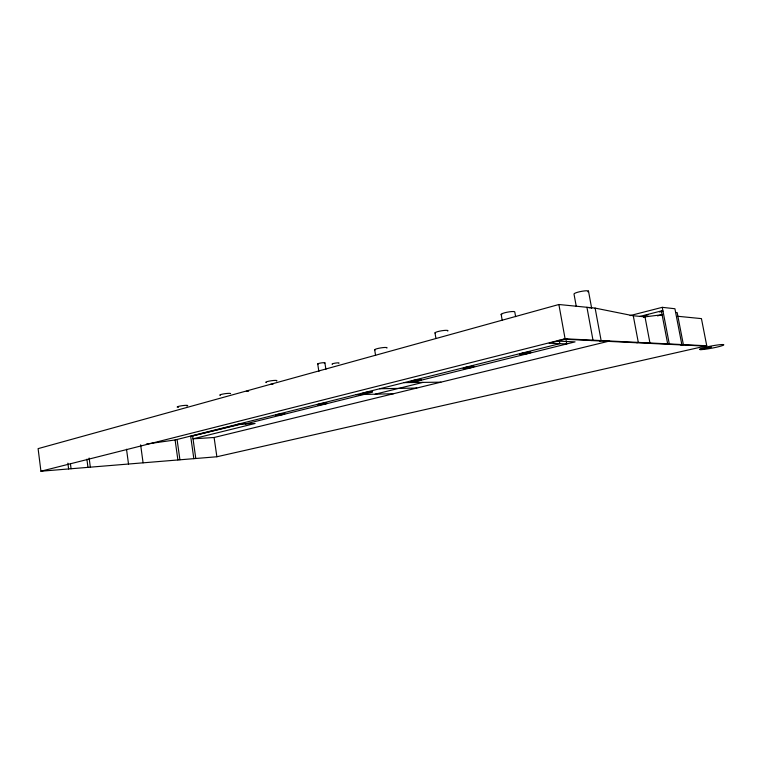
<?xml version="1.0" encoding="UTF-8"?>
<svg xmlns="http://www.w3.org/2000/svg" width="762" height="762" viewBox="0 0 762 762"><rect width="100%" height="100%" fill="white"/><g stroke="black" fill="none" stroke-linecap="round" stroke-linejoin="round"><path stroke-width="1.14" d="M657.501 315.878L662.092 314.725L644.995 316.859L633.279 315.773L595.122 308.096L558.879 304.505L38.1 448.637L40.929 471.23L216.875 456.762L706.755 345.786L701.44 318.621L677.885 316.287M630.117 315.592L662.264 307.334L674.922 308.743L681.838 344.557L680.39 344.881M639.556 316.497L661.368 310.934L662.988 311.106L659.54 311.982M644.604 315.782L648.052 314.906M643.509 317.24L644.995 316.859L649.948 342.976L648.462 343.329M40.929 471.23L565.09 338.795L706.755 345.786M566.766 338.785L549.202 343.214L566.757 343.948L566.137 340.509M146.38 444.036L175.108 439.96L559.841 343.662L559.213 340.185M193.834 458.657L190.69 436.388L239.478 424.186M190.69 436.388L244.335 423.358M245.269 423.986L363.817 394.468M411.804 382.524L575.062 341.881L557.622 341.09M591.417 340.557L592.988 340.166L586.94 307.286M375.199 394.183L422.958 382.391M599.561 340.957L601.123 340.566L595.122 308.096M237.277 424.396L255.08 423.482L193.015 438.826L214.103 437.493L609.219 341.109M636.794 342.767L638.299 342.405L633.279 315.773M666.217 344.195L667.674 343.853L661.368 310.934M667.826 344.272L669.284 343.938L662.264 307.334M681.923 344.957L683.362 344.634L677.17 312.601L675.637 312.439M700.278 349.596L711.479 347.072M356.054 394.668L393.535 393.725M246.355 391.297L248.65 391.249M379.686 388.753L416.804 388.048M270.7 384.267L272.987 384.238M404.193 382.619L440.912 382.172M563.48 339.195L705.364 346.1M588.493 291.094L591.617 308.019M576.282 306.495L574.024 294.132A7.41 1.191 -11.1 0 1 582.358 291.198A7.41 1.191 -11.1 0 1 587.902 291.827M558.879 304.505L565.09 338.795M515.617 316.64L514.807 312.039A6.963 1.095 -10.4 0 0 506.778 312.287A6.963 1.095 -10.4 0 0 501.796 314.744M501.148 314.296L502.158 320.05M434.997 332.889L435.921 338.385M374.685 349.844L375.599 355.511M324.898 362.922L325.907 369.341M317.706 363.96L318.878 371.456M214.103 437.493L216.875 456.762M192.653 436.264L195.796 458.495M177.079 439.493L179.918 459.8M175.108 439.96L177.898 459.962M140.637 444.856L143.085 462.829M126.521 449.228L128.511 464.029M89.144 458.048L90.335 467.173M86.897 459.191L87.963 467.363M70.485 464.229L71.076 468.754M67.875 463.144L68.618 468.954M332.365 364.293A3.581 0.505 -8.9 0 1 335.309 363.112A3.581 0.505 -8.9 0 1 338.89 363.226M318.106 364.169A3.639 0.514 -8.8 0 1 319.135 363.35A3.639 0.514 -8.8 0 1 323.764 362.683A3.639 0.514 -8.8 0 1 324.326 363.274M588.95 307.772A7.429 1.086 -10.9 0 1 591.56 308.315M374.961 350.044A6.277 0.914 -9.3 0 1 380.667 347.92A6.277 0.914 -9.3 0 1 386.906 348.072M435.188 333.127A6.591 1 -9.8 0 1 441.636 330.775A6.591 1 -9.8 0 1 447.713 331.06M178.546 407.26A5.315 0.638 -7.9 0 1 178.527 406.394A5.315 0.638 -7.9 0 1 185.633 405.346A5.315 0.638 -7.9 0 1 186.852 406.041M266.157 382.553A5.686 0.752 -8.4 0 1 271.301 380.743A5.686 0.752 -8.4 0 1 276.53 381.029M220.256 395.364A5.496 0.686 -8.1 0 1 224.199 393.821A5.496 0.686 -8.1 0 1 230.581 393.668M701.164 349.615L699.973 349.567A12.373 1.114 -10.7 0 1 713.937 345.538A12.373 1.114 -10.7 0 1 721.652 345.853A12.373 1.114 -10.7 0 1 701.164 349.615M364.15 393.63A5.124 0.552 -9.1 0 0 372.523 392.011A5.124 0.552 -9.1 0 0 366.074 392.373A5.124 0.552 -9.1 0 0 364.15 393.63M521.96 354.454A5.829 0.686 -10.1 0 0 531.047 352.358A5.829 0.686 -10.1 0 0 523.018 353.063A5.829 0.686 -10.1 0 0 521.96 354.454M465.668 368.494A5.563 0.638 -9.7 0 0 474.135 366.551A5.563 0.638 -9.7 0 0 466.173 367.284A5.563 0.638 -9.7 0 0 465.668 368.494M413.575 381.486A5.334 0.6 -9.4 0 0 421.481 379.676A5.334 0.6 -9.4 0 0 413.614 380.428A5.334 0.6 -9.4 0 0 413.575 381.486M319.173 404.851A4.953 0.514 -8.8 0 0 327.155 403.317A4.953 0.514 -8.8 0 0 320.678 403.727A4.953 0.514 -8.8 0 0 319.173 404.851M277.225 415.319A4.791 0.486 -8.6 0 0 284.836 413.861A4.791 0.486 -8.6 0 0 278.349 414.309A4.791 0.486 -8.6 0 0 277.225 415.319"/></g></svg>
